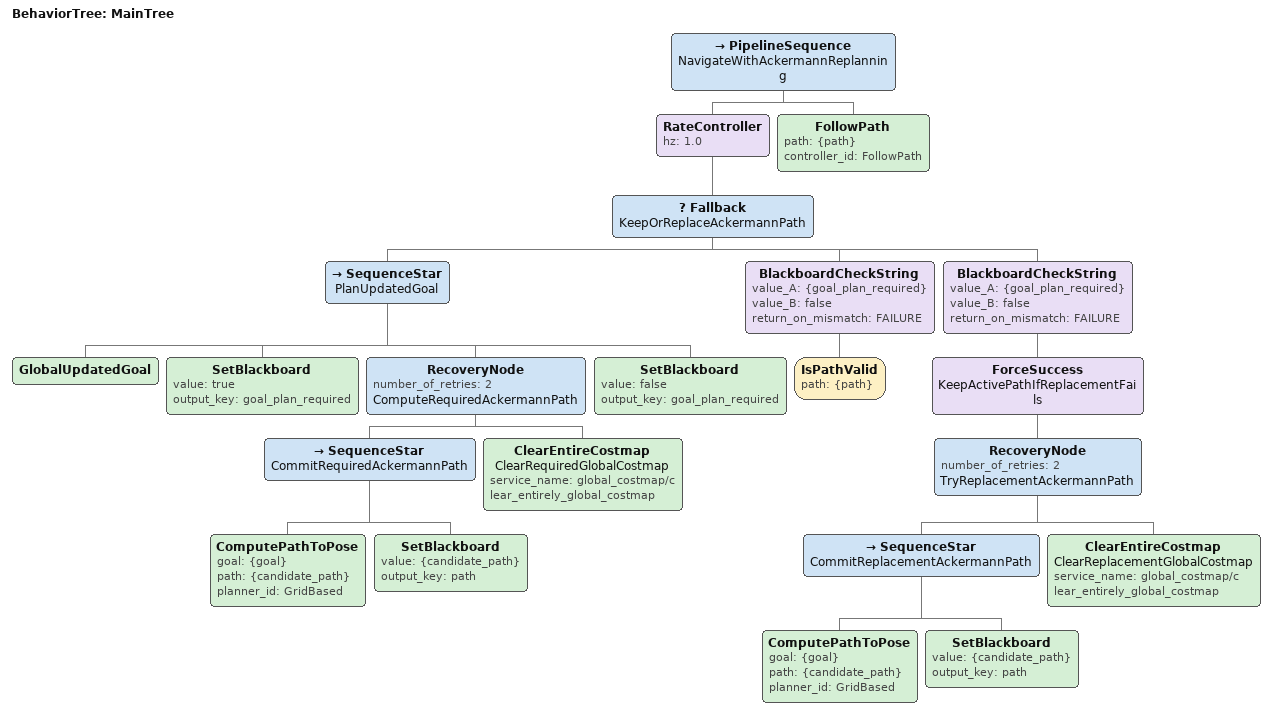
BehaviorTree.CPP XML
<root main_tree_to_execute="MainTree">
  <BehaviorTree ID="MainTree">
    <PipelineSequence name="NavigateWithAckermannReplanning">
      <RateController hz="1.0">
        <Fallback name="KeepOrReplaceAckermannPath">
          <SequenceStar name="PlanUpdatedGoal">
            <GlobalUpdatedGoal/>
            <SetBlackboard value="true" output_key="goal_plan_required"/>
            <RecoveryNode number_of_retries="2"
              name="ComputeRequiredAckermannPath">
              <SequenceStar name="CommitRequiredAckermannPath">
                <ComputePathToPose goal="{goal}"
                  path="{candidate_path}" planner_id="GridBased"/>
                <SetBlackboard value="{candidate_path}"
                  output_key="path"/>
              </SequenceStar>
              <ClearEntireCostmap name="ClearRequiredGlobalCostmap"
                service_name="global_costmap/clear_entirely_global_costmap"/>
            </RecoveryNode>
            <SetBlackboard value="false" output_key="goal_plan_required"/>
          </SequenceStar>

          <BlackboardCheckString value_A="{goal_plan_required}"
            value_B="false" return_on_mismatch="FAILURE">
            <IsPathValid path="{path}"/>
          </BlackboardCheckString>

          <BlackboardCheckString value_A="{goal_plan_required}"
            value_B="false" return_on_mismatch="FAILURE">
            <ForceSuccess name="KeepActivePathIfReplacementFails">
              <RecoveryNode number_of_retries="2"
                name="TryReplacementAckermannPath">
                <SequenceStar name="CommitReplacementAckermannPath">
                  <ComputePathToPose goal="{goal}"
                    path="{candidate_path}" planner_id="GridBased"/>
                  <SetBlackboard value="{candidate_path}"
                    output_key="path"/>
                </SequenceStar>
                <ClearEntireCostmap name="ClearReplacementGlobalCostmap"
                  service_name="global_costmap/clear_entirely_global_costmap"/>
              </RecoveryNode>
            </ForceSuccess>
          </BlackboardCheckString>
        </Fallback>
      </RateController>
      <FollowPath path="{path}" controller_id="FollowPath"/>
    </PipelineSequence>
  </BehaviorTree>
</root>
